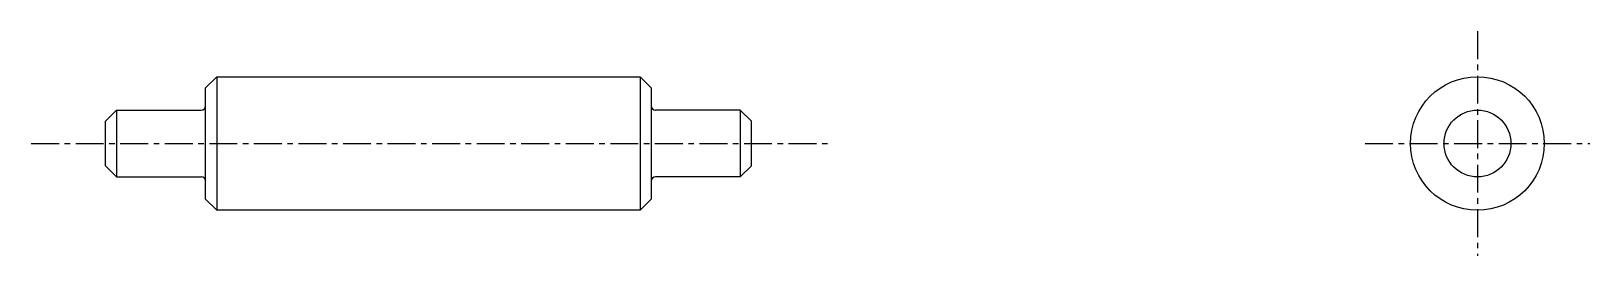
# Model space of a CAD drawing. Extents: x 83.7 to 170.4, y 73.2 to 172.9.
# Drawn here: x 100.5 to 170.4, y 162.8 to 172.9 of the extents above; entities outside this region: 2.
import ezdxf

# ---------------------------------------------------------------- set-up
doc = ezdxf.new("R2010")
doc.units = 0
doc.linetypes.add('CENTER', pattern=[2, 1.25, -0.25, 0.25, -0.25])
doc.layers.get('0').update_dxf_attribs({"linetype": 'CONTINUOUS'})
doc.layers.add('CENTER', color=1, linetype='CENTER')

msp = doc.modelspace()

# ---------------------------------------------------------------- linework, layer by layer
for p, q in [((108.315, 170.371), (108.815, 170.871)), ((108.815, 170.871), (108.815, 164.871)), ((108.815, 170.871), (127.815, 170.871)), ((127.815, 170.871), (127.815, 164.871)), ((127.815, 170.871), (128.315, 170.371)), ((108.315, 165.371), (108.315, 170.371)), ((128.315, 170.371), (128.315, 165.371)), ((108.815, 169.371), (108.815, 169.371)), ((103.815, 166.871), (103.815, 168.871)), ((132.815, 166.871), (132.815, 168.871)), ((108.815, 167.871), (108.815, 167.871)), ((108.815, 164.871), (108.315, 165.371)), ((128.315, 165.371), (127.815, 164.871)), ((127.815, 164.871), (108.815, 164.871))]:
    msp.add_line(p, q)
at = {"linetype": 'CONTINUOUS'}
for p, q in [((103.815, 168.871), (104.315, 169.371)), ((132.815, 168.871), (132.315, 169.371)), ((103.815, 166.871), (104.315, 166.371)), ((132.815, 166.871), (132.315, 166.371))]:
    msp.add_line(p, q, dxfattribs=at)
at = {"color": 7, "linetype": 'CONTINUOUS'}
for p, q in [((104.315, 169.371), (104.315, 166.371)), ((104.315, 169.371), (108.115, 169.371)), ((132.315, 169.371), (128.515, 169.371)), ((132.315, 169.371), (132.315, 166.371)), ((104.315, 166.371), (108.115, 166.371)), ((132.315, 166.371), (128.515, 166.371))]:
    msp.add_line(p, q, dxfattribs=at)
at = {"linetype": 'CONTINUOUS'}
msp.add_circle((165.403, 167.871), 3, dxfattribs=at)
at = {"color": 7, "linetype": 'CONTINUOUS'}
msp.add_circle((165.403, 167.871), 1.5, dxfattribs=at)
at = {"linetype": 'CONTINUOUS'}
for centre, start, end in [((108.115, 169.571), 270, 0), ((128.515, 169.571), 180, 270), ((108.115, 166.171), 0, 90), ((128.515, 166.171), 90, 180)]:
    msp.add_arc(centre, 0.2, start, end, dxfattribs=at)
at = {"layer": 'CENTER', "color": 1, "linetype": 'CENTER'}
for p, q in [((165.403, 172.915), (165.403, 162.826)), ((100.484, 167.871), (136.243, 167.871)), ((160.358, 167.871), (170.447, 167.871))]:
    msp.add_line(p, q, dxfattribs=at)

# ---------------------------------------------------------------- texts
for s, p in [('SFRQ 6-20-F4.5-P3-T4.5-Q3', (83.454, 89.309)), ('SFRQ06', (83.454, 74.309))]:
    msp.add_text(s, height=4).set_placement(p)

doc.saveas('drawing.dxf')
